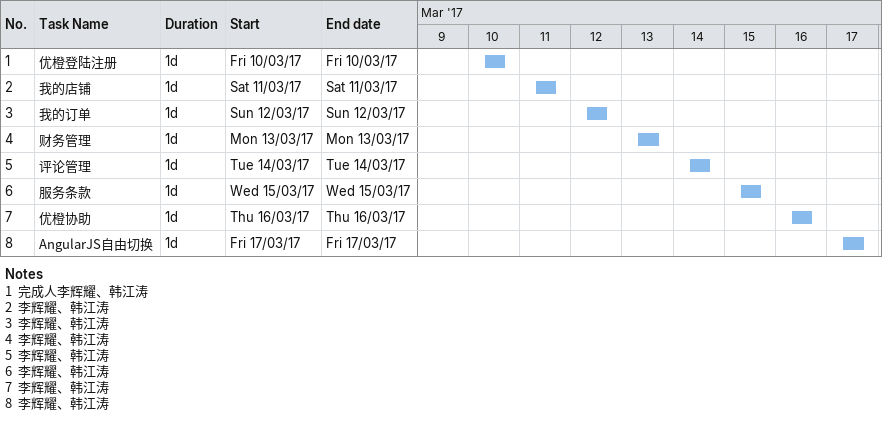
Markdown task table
| ID | Task | Duration | Start | Finish |
|---|---|---|---|---|
| 1 | 优橙登陆注册 | 1d | 2017-03-10 | 2017-03-10 |
| 2 | 我的店铺 | 1d | 2017-03-11 | 2017-03-11 |
| 3 | 我的订单 | 1d | 2017-03-12 | 2017-03-12 |
| 4 | 财务管理 | 1d | 2017-03-13 | 2017-03-13 |
| 5 | 评论管理 | 1d | 2017-03-14 | 2017-03-14 |
| 6 | 服务条款 | 1d | 2017-03-15 | 2017-03-15 |
| 7 | 优橙协助 | 1d | 2017-03-16 | 2017-03-16 |
| 8 | AngularJS自由切换 | 1d | 2017-03-17 | 2017-03-17 |

Notes
- 1: 完成人李辉耀、韩江涛
- 2: 李辉耀、韩江涛
- 3: 李辉耀、韩江涛
- 4: 李辉耀、韩江涛
- 5: 李辉耀、韩江涛
- 6: 李辉耀、韩江涛
- 7: 李辉耀、韩江涛
- 8: 李辉耀、韩江涛
